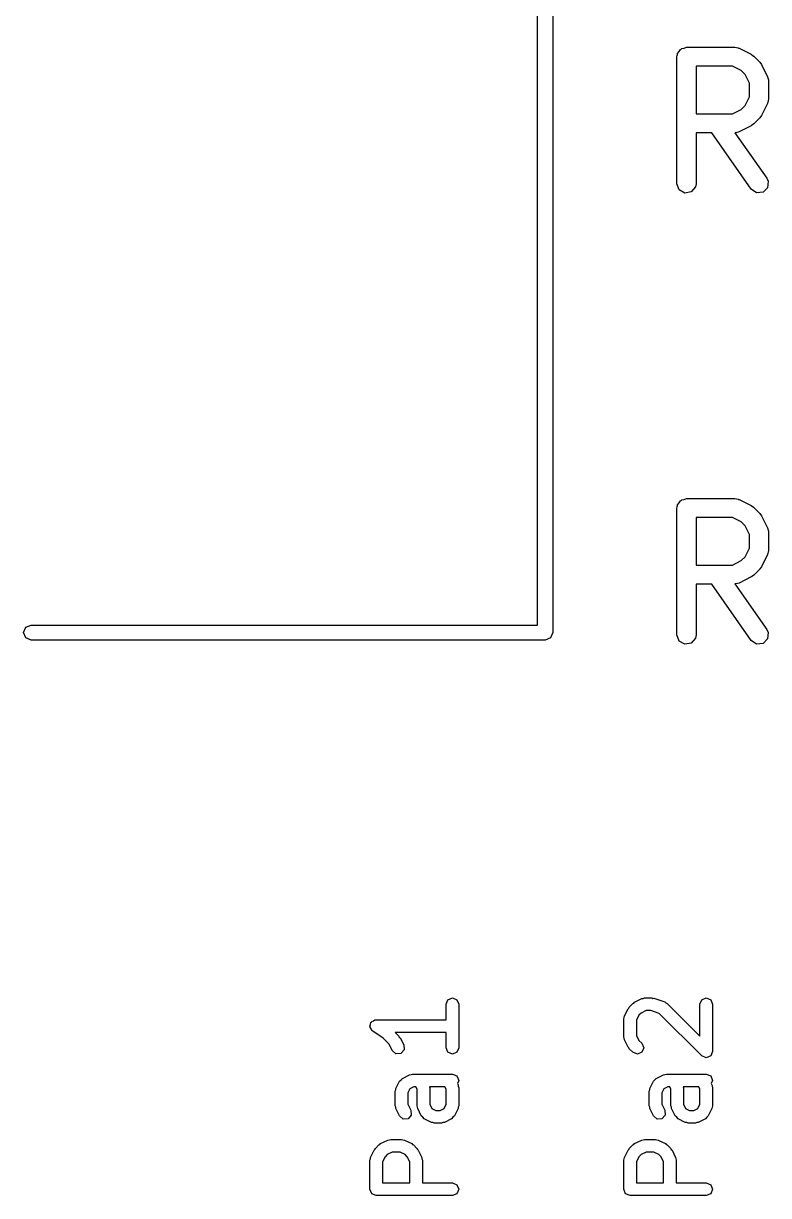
# Model space of a CAD drawing. Extents: x 58.1 to 150, y -119.5 to -80.4.
# Drawn here: x 76.84 to 82.71, y -98.85 to -89.61 of the extents above; entities that cross this region are included whole.
import ezdxf

# ---------------------------------------------------------------- set-up
doc = ezdxf.new("R2010")
doc.units = 0
doc.layers.add('BLACK', color=7, linetype='CONTINUOUS')

msp = doc.modelspace()

# ---------------------------------------------------------------- linework, layer by layer
at = {"layer": 'BLACK', "linetype": 'CONTINUOUS'}
for p, q in [((81.012, -84.9584), (81.012, -94.414)), ((80.892, -94.354), (80.892, -84.9833)), ((81.9909, -89.8764), (81.9926, -89.8666)), ((81.992, -89.8634), (81.9937, -89.8605)), ((81.9926, -89.8666), (81.992, -89.8634)), ((81.9937, -89.8605), (81.9954, -89.8507)), ((81.9954, -89.8507), (82.008, -89.8358)), ((82.008, -89.8358), (82.0177, -89.8189)), ((82.0177, -89.8189), (82.0241, -89.8166)), ((82.0241, -89.8166), (82.0284, -89.8114)), ((82.0284, -89.8114), (82.0476, -89.808)), ((82.0476, -89.808), (82.0659, -89.8014)), ((82.0659, -89.8014), (82.4469, -89.8014)), ((82.4469, -89.8014), (82.4725, -89.8059)), ((82.4725, -89.8059), (82.4759, -89.8088)), ((82.4759, -89.8088), (82.4804, -89.8093)), ((82.4804, -89.8093), (82.5756, -89.8569)), ((82.5756, -89.8569), (82.5936, -89.8703)), ((81.9909, -90.8764), (81.9909, -89.8764)), ((82.1409, -89.9514), (82.1409, -90.3252)), ((82.4292, -89.9514), (82.1409, -89.9514)), ((82.4977, -89.9856), (82.4292, -89.9514)), ((82.5936, -89.8703), (82.5951, -89.871)), ((82.5951, -89.871), (82.6427, -89.9186)), ((82.6427, -89.9186), (82.6556, -89.937)), ((82.6556, -89.937), (82.6568, -89.9381)), ((82.6568, -89.9381), (82.7044, -90.0333)), ((82.5281, -90.016), (82.4977, -89.9856)), ((82.5623, -90.0846), (82.5281, -90.016)), ((82.7044, -90.0333), (82.7118, -90.0583)), ((82.5623, -90.192), (82.5623, -90.0846)), ((82.7118, -90.0583), (82.7108, -90.0626)), ((82.7108, -90.0626), (82.7123, -90.0669)), ((82.7123, -90.0669), (82.7123, -90.2097)), ((82.5281, -90.2605), (82.5623, -90.192)), ((82.7078, -90.2354), (82.7049, -90.2388)), ((82.7123, -90.2097), (82.7078, -90.2354)), ((82.1409, -90.3252), (82.4292, -90.3252)), ((82.4292, -90.3252), (82.4977, -90.2909)), ((82.4977, -90.2909), (82.5281, -90.2605)), ((82.7044, -90.2433), (82.6568, -90.3385)), ((82.7049, -90.2388), (82.7044, -90.2433)), ((82.5756, -90.4197), (82.4804, -90.4673)), ((82.5768, -90.4185), (82.5756, -90.4197)), ((82.5951, -90.4056), (82.5768, -90.4185)), ((82.6427, -90.358), (82.5951, -90.4056)), ((82.6434, -90.3565), (82.6427, -90.358)), ((82.6568, -90.3385), (82.6434, -90.3565)), ((82.265, -90.4752), (82.1409, -90.4752)), ((82.1409, -90.4752), (82.1409, -90.8764)), ((82.5759, -90.9194), (82.265, -90.4752)), ((82.4511, -90.4737), (82.4478, -90.4748)), ((82.4478, -90.4748), (82.6988, -90.8334)), ((82.4554, -90.4747), (82.4511, -90.4737)), ((82.4804, -90.4673), (82.4554, -90.4747)), ((82.0085, -90.9246), (81.9909, -90.8764)), ((82.1409, -90.8764), (82.1364, -90.902)), ((82.6988, -90.8334), (82.7098, -90.857)), ((82.7098, -90.857), (82.7053, -90.9081)), ((82.0529, -90.9502), (82.0085, -90.9246)), ((82.1034, -90.9413), (82.0529, -90.9502)), ((82.1364, -90.902), (82.1034, -90.9413)), ((82.6179, -90.9488), (82.5759, -90.9194)), ((82.669, -90.9444), (82.6179, -90.9488)), ((82.7053, -90.9081), (82.669, -90.9444)), ((82.008, -93.3918), (82.0177, -93.3749)), ((82.0177, -93.3749), (82.0241, -93.3726)), ((82.0241, -93.3726), (82.0284, -93.3674)), ((82.0284, -93.3674), (82.0476, -93.364)), ((82.0476, -93.364), (82.0659, -93.3574)), ((82.0659, -93.3574), (82.4469, -93.3574)), ((82.4469, -93.3574), (82.4725, -93.3619)), ((82.4725, -93.3619), (82.4759, -93.3648)), ((82.4759, -93.3648), (82.4804, -93.3653)), ((82.4804, -93.3653), (82.5756, -93.4129)), ((81.9909, -93.4324), (81.9926, -93.4226)), ((81.9909, -94.4324), (81.9909, -93.4324)), ((81.992, -93.4194), (81.9937, -93.4165)), ((81.9926, -93.4226), (81.992, -93.4194)), ((81.9937, -93.4165), (81.9954, -93.4067)), ((81.9954, -93.4067), (82.008, -93.3918)), ((82.5756, -93.4129), (82.5936, -93.4263)), ((82.5936, -93.4263), (82.5951, -93.427)), ((82.5951, -93.427), (82.6427, -93.4746)), ((82.1409, -93.5074), (82.1409, -93.8812)), ((82.4292, -93.5074), (82.1409, -93.5074)), ((82.4977, -93.5416), (82.4292, -93.5074)), ((82.5281, -93.572), (82.4977, -93.5416)), ((82.6427, -93.4746), (82.6556, -93.493)), ((82.6556, -93.493), (82.6568, -93.4941)), ((82.6568, -93.4941), (82.7044, -93.5893)), ((82.5623, -93.6406), (82.5281, -93.572)), ((82.5623, -93.748), (82.5623, -93.6406)), ((82.7044, -93.5893), (82.7118, -93.6143)), ((82.7118, -93.6143), (82.7108, -93.6186)), ((82.7108, -93.6186), (82.7123, -93.6229)), ((82.7123, -93.6229), (82.7123, -93.7657)), ((82.5281, -93.8165), (82.5623, -93.748)), ((82.4977, -93.8469), (82.5281, -93.8165)), ((82.7044, -93.7993), (82.6568, -93.8945)), ((82.7049, -93.7948), (82.7044, -93.7993)), ((82.7078, -93.7914), (82.7049, -93.7948)), ((82.7123, -93.7657), (82.7078, -93.7914)), ((82.1409, -93.8812), (82.4292, -93.8812)), ((82.4292, -93.8812), (82.4977, -93.8469)), ((82.6427, -93.914), (82.5951, -93.9616)), ((82.6434, -93.9125), (82.6427, -93.914)), ((82.6568, -93.8945), (82.6434, -93.9125)), ((82.4804, -94.0233), (82.4554, -94.0307)), ((82.5756, -93.9757), (82.4804, -94.0233)), ((82.5768, -93.9745), (82.5756, -93.9757)), ((82.5951, -93.9616), (82.5768, -93.9745)), ((82.265, -94.0312), (82.1409, -94.0312)), ((82.1409, -94.0312), (82.1409, -94.4324)), ((82.5759, -94.4754), (82.265, -94.0312)), ((82.4511, -94.0297), (82.4478, -94.0308)), ((82.4478, -94.0308), (82.6988, -94.3894)), ((82.4554, -94.0307), (82.4511, -94.0297)), ((76.842, -94.414), (76.8596, -94.3716)), ((76.8596, -94.3716), (76.902, -94.354)), ((76.902, -94.354), (80.892, -94.354)), ((82.6988, -94.3894), (82.7098, -94.413)), ((76.8596, -94.4564), (76.842, -94.414)), ((76.902, -94.474), (76.8596, -94.4564)), ((80.952, -94.474), (76.902, -94.474)), ((80.9944, -94.4564), (80.952, -94.474)), ((81.012, -94.414), (80.9944, -94.4564)), ((82.0085, -94.4806), (81.9909, -94.4324)), ((82.0529, -94.5062), (82.0085, -94.4806)), ((82.1364, -94.458), (82.1034, -94.4973)), ((82.1409, -94.4324), (82.1364, -94.458)), ((82.6179, -94.5048), (82.5759, -94.4754)), ((82.7053, -94.4641), (82.669, -94.5004)), ((82.7098, -94.413), (82.7053, -94.4641)), ((82.1034, -94.4973), (82.0529, -94.5062)), ((82.669, -94.5004), (82.6179, -94.5048)), ((80.1714, -97.3429), (80.1861, -97.3075)), ((80.1714, -97.4643), (80.1714, -97.3429)), ((80.1861, -97.3075), (80.2214, -97.2929)), ((80.2214, -97.2929), (80.2568, -97.3075)), ((80.2568, -97.3075), (80.2714, -97.3429)), ((80.2714, -97.3429), (80.2714, -97.6857)), ((81.6146, -97.3646), (81.6432, -97.3361)), ((81.6432, -97.3361), (81.6508, -97.3329)), ((81.6508, -97.3329), (81.6562, -97.3267)), ((81.6562, -97.3267), (81.7134, -97.2981)), ((81.7134, -97.2981), (81.725, -97.2973)), ((81.725, -97.2973), (81.7357, -97.2929)), ((81.7357, -97.2929), (81.7929, -97.2929)), ((81.7929, -97.2929), (81.8005, -97.296)), ((81.8005, -97.296), (81.8087, -97.2954)), ((81.8087, -97.2954), (81.8944, -97.324)), ((81.8944, -97.324), (81.9032, -97.3316)), ((81.9032, -97.3316), (81.9139, -97.3361)), ((81.9139, -97.3361), (82.1714, -97.5936)), ((82.1714, -97.3429), (82.1861, -97.3075)), ((82.1714, -97.5936), (82.1714, -97.3429)), ((82.1861, -97.3075), (82.2214, -97.2929)), ((82.2214, -97.2929), (82.2568, -97.3075)), ((82.2568, -97.3075), (82.2714, -97.3429)), ((82.2714, -97.3429), (82.2714, -97.7143)), ((81.5759, -97.4464), (81.5767, -97.4348)), ((81.5767, -97.4348), (81.6053, -97.3776)), ((81.6053, -97.3776), (81.6115, -97.3722)), ((81.6115, -97.3722), (81.6146, -97.3646)), ((81.6911, -97.4296), (81.6714, -97.4689)), ((81.7082, -97.4125), (81.6911, -97.4296)), ((81.7475, -97.3929), (81.7082, -97.4125)), ((81.7847, -97.3929), (81.7475, -97.3929)), ((81.8516, -97.4151), (81.7847, -97.3929)), ((82.1861, -97.7496), (81.8516, -97.4151)), ((79.5714, -97.5143), (79.577, -97.5008)), ((79.5734, -97.519), (79.5714, -97.5143)), ((79.5724, -97.5241), (79.5734, -97.519)), ((79.5805, -97.5362), (79.5724, -97.5241)), ((79.577, -97.5008), (79.5798, -97.4865)), ((79.5798, -97.4865), (79.5841, -97.4837)), ((79.5841, -97.4837), (79.5861, -97.4789)), ((79.5861, -97.4789), (79.5995, -97.4734)), ((79.5995, -97.4734), (79.6116, -97.4653)), ((79.6116, -97.4653), (79.6167, -97.4663)), ((79.6167, -97.4663), (79.6214, -97.4643)), ((79.6214, -97.4643), (80.1714, -97.4643)), ((81.5714, -97.4571), (81.5759, -97.4464)), ((81.5714, -97.6), (81.5714, -97.4571)), ((81.6714, -97.4689), (81.6714, -97.5882)), ((79.5861, -97.5496), (79.5805, -97.5362)), ((79.5908, -97.5516), (79.5861, -97.5496)), ((79.5937, -97.5559), (79.5908, -97.5516)), ((79.6753, -97.6103), (79.5937, -97.5559)), ((79.7232, -97.6582), (79.6753, -97.6103)), ((80.1714, -97.5643), (79.7707, -97.5643)), ((79.7707, -97.5643), (79.7996, -97.5932)), ((79.7996, -97.5932), (79.8028, -97.6008)), ((79.8028, -97.6008), (79.809, -97.6062)), ((79.809, -97.6062), (79.8376, -97.6634)), ((80.1714, -97.6857), (80.1714, -97.5643)), ((81.5759, -97.6108), (81.5714, -97.6)), ((81.5767, -97.6224), (81.5759, -97.6108)), ((81.6053, -97.6795), (81.5767, -97.6224)), ((81.6714, -97.5882), (81.6911, -97.6275)), ((81.6911, -97.6275), (81.7139, -97.6504)), ((79.7481, -97.7081), (79.7232, -97.6582)), ((79.777, -97.7331), (79.7481, -97.7081)), ((79.8403, -97.7015), (79.8152, -97.7304)), ((79.8376, -97.6634), (79.8403, -97.7015)), ((80.1861, -97.7211), (80.1714, -97.6857)), ((80.2714, -97.6857), (80.2568, -97.7211)), ((81.6115, -97.6849), (81.6053, -97.6795)), ((81.6146, -97.6925), (81.6115, -97.6849)), ((81.6432, -97.7211), (81.6146, -97.6925)), ((81.7139, -97.6504), (81.7286, -97.6857)), ((81.7286, -97.6857), (81.7139, -97.7211)), ((82.2714, -97.7143), (82.2568, -97.7496)), ((79.8152, -97.7304), (79.777, -97.7331)), ((80.2214, -97.7357), (80.1861, -97.7211)), ((80.2568, -97.7211), (80.2214, -97.7357)), ((81.6786, -97.7357), (81.6432, -97.7211)), ((81.7139, -97.7211), (81.6786, -97.7357)), ((82.2214, -97.7643), (82.1861, -97.7496)), ((82.2568, -97.7496), (82.2214, -97.7643)), ((79.8276, -97.9267), (79.8848, -97.8981)), ((79.8848, -97.8981), (79.8964, -97.8973)), ((79.8964, -97.8973), (79.9071, -97.8929)), ((79.9071, -97.8929), (80.2214, -97.8929)), ((80.2214, -97.8929), (80.2568, -97.9075)), ((81.8276, -97.9267), (81.8848, -97.8981)), ((81.8848, -97.8981), (81.8964, -97.8973)), ((81.8964, -97.8973), (81.9071, -97.8929)), ((81.9071, -97.8929), (82.2214, -97.8929)), ((82.2214, -97.8929), (82.2568, -97.9075)), ((79.7767, -98.0062), (79.8053, -97.9491)), ((79.8053, -97.9491), (79.8173, -97.9387)), ((79.8173, -97.9387), (79.8276, -97.9267)), ((79.9189, -97.9929), (79.8873, -98.0087)), ((79.9334, -97.9929), (79.9189, -97.9929)), ((79.9429, -98.0118), (79.9334, -97.9929)), ((80.0399, -97.9929), (80.0429, -98)), ((80.162, -97.9929), (80.0399, -97.9929)), ((80.1714, -98.0118), (80.162, -97.9929)), ((80.2568, -97.9075), (80.2714, -97.9429)), ((80.2714, -97.9429), (80.2612, -97.9677)), ((80.2612, -97.9677), (80.2661, -97.9776)), ((80.2661, -97.9776), (80.267, -97.9892)), ((80.267, -97.9892), (80.2714, -98)), ((81.7767, -98.0062), (81.8053, -97.9491)), ((81.8053, -97.9491), (81.8173, -97.9387)), ((81.8173, -97.9387), (81.8276, -97.9267)), ((81.9189, -97.9929), (81.8873, -98.0087)), ((81.9334, -97.9929), (81.9189, -97.9929)), ((81.9429, -98.0118), (81.9334, -97.9929)), ((82.0399, -97.9929), (82.0429, -98)), ((82.162, -97.9929), (82.0399, -97.9929)), ((82.1714, -98.0118), (82.162, -97.9929)), ((82.2568, -97.9075), (82.2714, -97.9429)), ((82.2714, -97.9429), (82.2612, -97.9677)), ((82.2612, -97.9677), (82.2661, -97.9776)), ((82.2661, -97.9776), (82.267, -97.9892)), ((82.267, -97.9892), (82.2714, -98)), ((79.7714, -98.0286), (79.7759, -98.0178)), ((79.7714, -98.1429), (79.7714, -98.0286)), ((79.7759, -98.0178), (79.7767, -98.0062)), ((79.8873, -98.0087), (79.8714, -98.0404)), ((79.8714, -98.0404), (79.8714, -98.1311)), ((79.9429, -98.1429), (79.9429, -98.0118)), ((80.0429, -98), (80.0429, -98.1311)), ((80.1714, -98.1311), (80.1714, -98.0118)), ((80.2714, -98), (80.2714, -98.1429)), ((81.7714, -98.0286), (81.7759, -98.0178)), ((81.7714, -98.1429), (81.7714, -98.0286)), ((81.7759, -98.0178), (81.7767, -98.0062)), ((81.8873, -98.0087), (81.8714, -98.0404)), ((81.8714, -98.0404), (81.8714, -98.1311)), ((81.9429, -98.1429), (81.9429, -98.0118)), ((82.0429, -98), (82.0429, -98.1311)), ((82.1714, -98.1311), (82.1714, -98.0118)), ((82.2714, -98), (82.2714, -98.1429)), ((79.7759, -98.1536), (79.7714, -98.1429)), ((79.7767, -98.1652), (79.7759, -98.1536)), ((79.8053, -98.2224), (79.7767, -98.1652)), ((79.8714, -98.1311), (79.8947, -98.1776)), ((79.8947, -98.1776), (79.8974, -98.2158)), ((79.9473, -98.1536), (79.9429, -98.1429)), ((79.9481, -98.1652), (79.9473, -98.1536)), ((79.9767, -98.2224), (79.9481, -98.1652)), ((80.0429, -98.1311), (80.0587, -98.1627)), ((80.0587, -98.1627), (80.0904, -98.1786)), ((80.0904, -98.1786), (80.1239, -98.1786)), ((80.1239, -98.1786), (80.1556, -98.1627)), ((80.1556, -98.1627), (80.1714, -98.1311)), ((80.2661, -98.1652), (80.2376, -98.2224)), ((80.267, -98.1536), (80.2661, -98.1652)), ((80.2714, -98.1429), (80.267, -98.1536)), ((81.7759, -98.1536), (81.7714, -98.1429)), ((81.7767, -98.1652), (81.7759, -98.1536)), ((81.8053, -98.2224), (81.7767, -98.1652)), ((81.8714, -98.1311), (81.8947, -98.1776)), ((81.8947, -98.1776), (81.8974, -98.2158)), ((81.9473, -98.1536), (81.9429, -98.1429)), ((81.9481, -98.1652), (81.9473, -98.1536)), ((81.9767, -98.2224), (81.9481, -98.1652)), ((82.0429, -98.1311), (82.0587, -98.1627)), ((82.0587, -98.1627), (82.0904, -98.1786)), ((82.0904, -98.1786), (82.1239, -98.1786)), ((82.1239, -98.1786), (82.1556, -98.1627)), ((82.1556, -98.1627), (82.1714, -98.1311)), ((82.2661, -98.1652), (82.2376, -98.2224)), ((82.267, -98.1536), (82.2661, -98.1652)), ((82.2714, -98.1429), (82.267, -98.1536)), ((79.8342, -98.2474), (79.8053, -98.2224)), ((79.8724, -98.2447), (79.8342, -98.2474)), ((79.8974, -98.2158), (79.8724, -98.2447)), ((79.9887, -98.2327), (79.9767, -98.2224)), ((79.9991, -98.2447), (79.9887, -98.2327)), ((80.0562, -98.2733), (79.9991, -98.2447)), ((80.0678, -98.2741), (80.0562, -98.2733)), ((80.0786, -98.2786), (80.0678, -98.2741)), ((80.1465, -98.2741), (80.1357, -98.2786)), ((80.1581, -98.2733), (80.1465, -98.2741)), ((80.2152, -98.2447), (80.1581, -98.2733)), ((80.2256, -98.2327), (80.2152, -98.2447)), ((80.2376, -98.2224), (80.2256, -98.2327)), ((81.8342, -98.2474), (81.8053, -98.2224)), ((81.8724, -98.2447), (81.8342, -98.2474)), ((81.8974, -98.2158), (81.8724, -98.2447)), ((81.9887, -98.2327), (81.9767, -98.2224)), ((81.9991, -98.2447), (81.9887, -98.2327)), ((82.0562, -98.2733), (81.9991, -98.2447)), ((82.0678, -98.2741), (82.0562, -98.2733)), ((82.0786, -98.2786), (82.0678, -98.2741)), ((82.1465, -98.2741), (82.1357, -98.2786)), ((82.1581, -98.2733), (82.1465, -98.2741)), ((82.2152, -98.2447), (82.1581, -98.2733)), ((82.2256, -98.2327), (82.2152, -98.2447)), ((82.2376, -98.2224), (82.2256, -98.2327)), ((80.1357, -98.2786), (80.0786, -98.2786)), ((82.1357, -98.2786), (82.0786, -98.2786)), ((79.6146, -98.4789), (79.6432, -98.4504)), ((79.6432, -98.4504), (79.6508, -98.4472)), ((79.6508, -98.4472), (79.6562, -98.441)), ((79.6562, -98.441), (79.7134, -98.4124)), ((79.7134, -98.4124), (79.725, -98.4116)), ((79.725, -98.4116), (79.7357, -98.4071)), ((79.7357, -98.4071), (79.8214, -98.4071)), ((79.8214, -98.4071), (79.8322, -98.4116)), ((79.8322, -98.4116), (79.8438, -98.4124)), ((79.8438, -98.4124), (79.9009, -98.441)), ((79.9009, -98.441), (79.9063, -98.4472)), ((79.9063, -98.4472), (79.9139, -98.4504)), ((79.9139, -98.4504), (79.9425, -98.4789)), ((81.6146, -98.4789), (81.6432, -98.4504)), ((81.6432, -98.4504), (81.6508, -98.4472)), ((81.6508, -98.4472), (81.6562, -98.441)), ((81.6562, -98.441), (81.7134, -98.4124)), ((81.7134, -98.4124), (81.725, -98.4116)), ((81.725, -98.4116), (81.7357, -98.4071)), ((81.7357, -98.4071), (81.8214, -98.4071)), ((81.8214, -98.4071), (81.8322, -98.4116)), ((81.8322, -98.4116), (81.8438, -98.4124)), ((81.8438, -98.4124), (81.9009, -98.441)), ((81.9009, -98.441), (81.9063, -98.4472)), ((81.9063, -98.4472), (81.9139, -98.4504)), ((81.9139, -98.4504), (81.9425, -98.4789)), ((79.5759, -98.5607), (79.5767, -98.5491)), ((79.5767, -98.5491), (79.6053, -98.4919)), ((79.6053, -98.4919), (79.6115, -98.4865)), ((79.6115, -98.4865), (79.6146, -98.4789)), ((79.6911, -98.5439), (79.6714, -98.5832)), ((79.7082, -98.5268), (79.6911, -98.5439)), ((79.7475, -98.5071), (79.7082, -98.5268)), ((79.8096, -98.5071), (79.7475, -98.5071)), ((79.849, -98.5268), (79.8096, -98.5071)), ((79.8661, -98.5439), (79.849, -98.5268)), ((79.8857, -98.5832), (79.8661, -98.5439)), ((79.9425, -98.4789), (79.9456, -98.4865)), ((79.9456, -98.4865), (79.9519, -98.4919)), ((79.9519, -98.4919), (79.9804, -98.5491)), ((79.9804, -98.5491), (79.9813, -98.5607)), ((81.5759, -98.5607), (81.5767, -98.5491)), ((81.5767, -98.5491), (81.6053, -98.4919)), ((81.6053, -98.4919), (81.6115, -98.4865)), ((81.6115, -98.4865), (81.6146, -98.4789)), ((81.6911, -98.5439), (81.6714, -98.5832)), ((81.7082, -98.5268), (81.6911, -98.5439)), ((81.7475, -98.5071), (81.7082, -98.5268)), ((81.8096, -98.5071), (81.7475, -98.5071)), ((81.849, -98.5268), (81.8096, -98.5071)), ((81.8661, -98.5439), (81.849, -98.5268)), ((81.8857, -98.5832), (81.8661, -98.5439)), ((81.9425, -98.4789), (81.9456, -98.4865)), ((81.9456, -98.4865), (81.9519, -98.4919)), ((81.9519, -98.4919), (81.9804, -98.5491)), ((81.9804, -98.5491), (81.9813, -98.5607)), ((79.5714, -98.5714), (79.5759, -98.5607)), ((79.5714, -98.8), (79.5714, -98.5714)), ((79.6714, -98.5832), (79.6714, -98.75)), ((79.8857, -98.75), (79.8857, -98.5832)), ((79.9813, -98.5607), (79.9857, -98.5714)), ((79.9857, -98.5714), (79.9857, -98.75)), ((81.5714, -98.5714), (81.5759, -98.5607)), ((81.5714, -98.8), (81.5714, -98.5714)), ((81.6714, -98.5832), (81.6714, -98.75)), ((81.8857, -98.75), (81.8857, -98.5832)), ((81.9813, -98.5607), (81.9857, -98.5714)), ((81.9857, -98.5714), (81.9857, -98.75)), ((79.5861, -98.8354), (79.5714, -98.8)), ((79.6714, -98.75), (79.8857, -98.75)), ((79.9857, -98.75), (80.2214, -98.75)), ((80.2214, -98.75), (80.2568, -98.7646)), ((80.2568, -98.7646), (80.2714, -98.8)), ((80.2714, -98.8), (80.2568, -98.8354)), ((81.5861, -98.8354), (81.5714, -98.8)), ((81.6714, -98.75), (81.8857, -98.75)), ((81.9857, -98.75), (82.2214, -98.75)), ((82.2214, -98.75), (82.2568, -98.7646)), ((82.2568, -98.7646), (82.2714, -98.8)), ((82.2714, -98.8), (82.2568, -98.8354)), ((79.6214, -98.85), (79.5861, -98.8354)), ((80.2214, -98.85), (79.6214, -98.85)), ((80.2568, -98.8354), (80.2214, -98.85)), ((81.6214, -98.85), (81.5861, -98.8354)), ((82.2214, -98.85), (81.6214, -98.85)), ((82.2568, -98.8354), (82.2214, -98.85))]:
    msp.add_line(p, q, dxfattribs=at)

doc.saveas('drawing.dxf')
